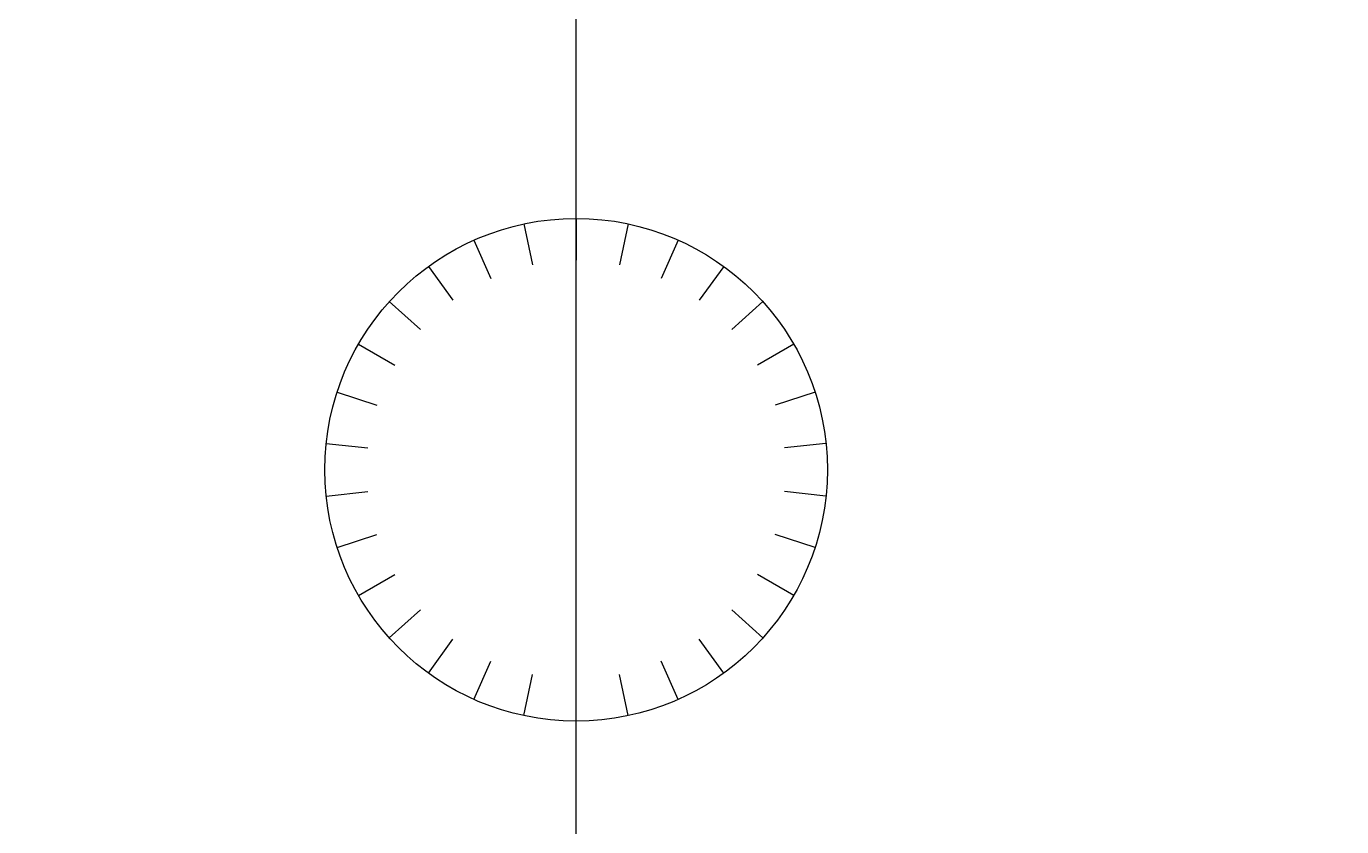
# Model space of a CAD drawing. Header units: millimetres. Extents: x -92 to 92, y -92 to 120.
# Drawn here: x -24.6 to 34.2, y 12.1 to 47.9 of the extents above; entities that cross this region are included whole.
import ezdxf

# ---------------------------------------------------------------- set-up
doc = ezdxf.new("R2010")
doc.units = ezdxf.units.MM
doc.layers.add('ENGRAVE', color=7, linetype='Continuous')

msp = doc.modelspace()

# ---------------------------------------------------------------- linework, layer by layer
at = {"layer": 'ENGRAVE'}
for points in [[(0, -62.4375), (0, 62.4375)], [(-2.3367, 39.09), (-1.9472, 37.2578)], [(0, 39.3356), (0, 37.4625)], [(2.3367, 39.09), (1.9472, 37.2578)], [(-4.5712, 38.364), (-3.8093, 36.6528)], [(4.5712, 38.364), (3.8093, 36.6528)], [(-6.606, 37.1892), (-5.505, 35.6738)], [(6.606, 37.1892), (5.505, 35.6738)], [(-8.352, 35.6171), (-6.96, 34.3637)], [(8.352, 35.6171), (6.96, 34.3637)], [(-9.733, 33.7163), (-8.1109, 32.7797)], [(9.733, 33.7163), (8.1109, 32.7797)], [(-10.6887, 31.5698), (-8.9072, 30.991)], [(10.6887, 31.5698), (8.9072, 30.991)], [(-11.1772, 29.2716), (-9.3143, 29.0758)], [(11.1772, 29.2716), (9.3143, 29.0758)], [(-11.1772, 26.9221), (-9.3143, 27.1179)], [(11.1772, 26.9221), (9.3143, 27.1179)], [(-10.6887, 24.6239), (-8.9072, 25.2027)], [(10.6887, 24.6239), (8.9072, 25.2027)], [(-9.733, 22.4775), (-8.1109, 23.4141)], [(9.733, 22.4775), (8.1109, 23.4141)], [(-8.352, 20.5767), (-6.96, 21.83)], [(8.352, 20.5767), (6.96, 21.83)], [(-6.606, 19.0045), (-5.505, 20.5199)], [(6.606, 19.0045), (5.505, 20.5199)], [(-4.5712, 17.8298), (-3.8093, 19.541)], [(4.5712, 17.8298), (3.8093, 19.541)], [(-2.3367, 17.1037), (-1.9472, 18.9359)], [(2.3367, 17.1037), (1.9472, 18.9359)], [(0, 16.8581), (0, 18.7313)]]:
    msp.add_lwpolyline(points, dxfattribs=at)
for centre, radius in [((0, 0), 90.65), ((0, 0), 90.65), ((0, 0), 88.2219), ((0, 0), 83.7125), ((0, 0), 83.7125), ((0, 0), 80.1513), ((0, 0), 73.5375), ((0, 0), 73.5375), ((0, 0), 69.6525), ((0, 0), 62.4375), ((0, 0), 62.4375), ((0, 28.0969), 11.2388)]:
    msp.add_circle(centre, radius, dxfattribs=at)

doc.saveas('drawing.dxf')
